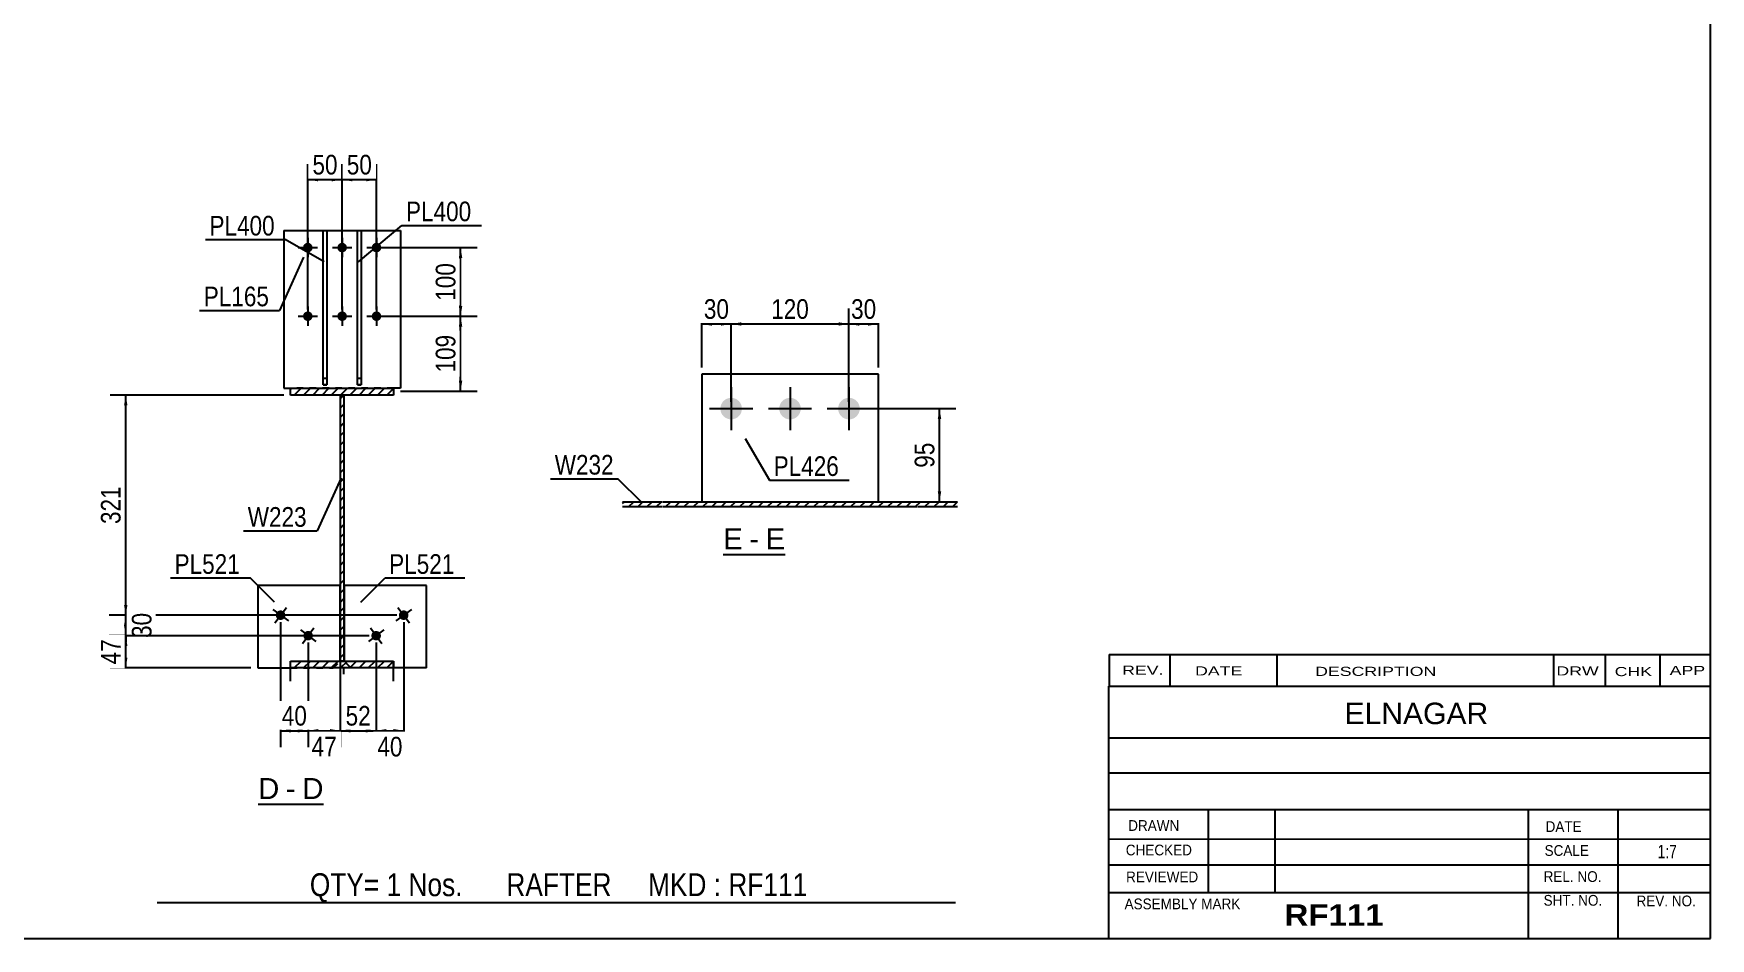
# Model space of a CAD drawing. Header units: millimetres. Extents: x -51 to 352, y -197 to 80.
# Drawn here: x 107.9 to 352, y -197.2 to -65.3 of the extents above; entities that cross this region are included whole.
import ezdxf

# ---------------------------------------------------------------- set-up
doc = ezdxf.new("R2010")
doc.units = ezdxf.units.MM
doc.linetypes.add('DXK_LINE_DOT1', pattern=[1.8814, 0.9407, -0.9407])
doc.styles.add('Arial', font='ARIAL.TTF', dxfattribs={"height": 0.2})
doc.styles.add('Arial Bold', font='ARIALBD.TTF', dxfattribs={"height": 0.2})
doc.styles.add('Arial Narrow', font='ARIALN.TTF', dxfattribs={"height": 0.2})

# ---------------------------------------------------------------- blocks, each defined once
blk = doc.blocks.new('Unknown-627306564-1201')
at = {"color": 5, "linetype": 'Continuous'}
for p, q in [((352, -197.17), (352, 79.83)), ((-48, -197.17), (352, -197.17))]:
    blk.add_line(p, q, dxfattribs=at)
blk = doc.blocks.new('Unknown-627306564-12 - 1220')
at = {"color": 7, "linetype": 'Continuous'}
blk.add_line((140.58, -177.6), (150.09, -177.6), dxfattribs=at)
at = {"color": 0, "linetype": 'Continuous'}
blk.add_wipeout([(143.66, -176.85), (143.66, -173.65), (140.58, -173.65), (140.58, -176.85)], dxfattribs=at)
blk.add_wipeout([(146.05, -176.85), (146.05, -173.65), (144.62, -173.65), (144.62, -176.85)], dxfattribs=at)
at = {"color": 96, "linetype": 'Continuous', "style": 'Arial'}
blk.add_text('D', height=3.06, dxfattribs=at).set_placement((140.58, -176.85))
at = {"color": 0, "linetype": 'Continuous'}
blk.add_wipeout([(150.09, -176.85), (150.09, -173.65), (147.01, -173.65), (147.01, -176.85)], dxfattribs=at)
at = {"color": 96, "linetype": 'Continuous', "style": 'Arial'}
for s, p in [('-', (144.62, -176.85)), ('D', (147.01, -176.85))]:
    blk.add_text(s, height=3.06, dxfattribs=at).set_placement(p)
blk = doc.blocks.new('Unknown-627306564-13 - 5523')
at = {"color": 7, "linetype": 'Continuous'}
blk.add_line((208.27, -141.2), (217.3, -141.2), dxfattribs=at)
at = {"color": 0, "linetype": 'Continuous'}
blk.add_wipeout([(211.11, -140.45), (211.11, -137.25), (208.27, -137.25), (208.27, -140.45)], dxfattribs=at)
blk.add_wipeout([(213.49, -140.45), (213.49, -137.25), (212.07, -137.25), (212.07, -140.45)], dxfattribs=at)
at = {"color": 96, "linetype": 'Continuous', "style": 'Arial'}
blk.add_text('E', height=3.06, dxfattribs=at).set_placement((208.27, -140.45))
at = {"color": 0, "linetype": 'Continuous'}
blk.add_wipeout([(217.3, -140.45), (217.3, -137.25), (214.45, -137.25), (214.45, -140.45)], dxfattribs=at)
at = {"color": 96, "linetype": 'Continuous', "style": 'Arial'}
for s, p in [('-', (212.07, -140.45)), ('E', (214.45, -140.45))]:
    blk.add_text(s, height=3.06, dxfattribs=at).set_placement(p)
blk = doc.blocks.new('Bolt-627306564-1293 - 1220')
at = {"linetype": 'Continuous'}
for points in [[(144.27, -149.5, -1), (143.43, -150.63, -1)], [(148.28, -152.49, -1), (147.45, -153.61, -1)]]:
    blk.add_hatch(color=3, dxfattribs=at).paths.add_polyline_path(points)
at = {"color": 3, "linetype": 'Continuous'}
for p, q in [((142.73, -149.23), (144.98, -150.9)), ((143.02, -151.19), (144.69, -148.94)), ((146.74, -152.21), (148.99, -153.88)), ((147.03, -154.17), (148.7, -151.92))]:
    blk.add_line(p, q, dxfattribs=at)
blk = doc.blocks.new('Part-627306564-1270 - 1220')
at = {"linetype": 'Continuous'}
h = blk.add_hatch(dxfattribs=at)
h.set_pattern_fill('', scale=0.3, style=0, pattern_type=0)
h.set_pattern_definition([(45, (160.3142, -117.0119), (-0.67352, 0.67352), [])])
h.paths.add_polyline_path([(160.31, -118.01), (160.31, -117.01), (145.31, -117.01), (145.31, -118.01)])
at = {"color": 2, "linetype": 'Continuous'}
for p, q in [((145.31, -117.01), (145.31, -117.01)), ((145.31, -118.01), (145.31, -117.01)), ((145.31, -117.01), (160.31, -117.01)), ((160.31, -117.01), (160.31, -117.01)), ((160.31, -117.01), (160.31, -118.01)), ((145.31, -118.01), (145.31, -118.01)), ((160.31, -118.01), (145.31, -118.01)), ((160.31, -118.01), (160.31, -118.01))]:
    blk.add_line(p, q, dxfattribs=at)
blk = doc.blocks.new('Part-627306564-1254 - 1220')
at = {"color": 2, "linetype": 'Continuous'}
for p, q in [((144.31, -94.01), (144.31, -117.01)), ((144.31, -94.01), (161.31, -94.01)), ((161.31, -94.01), (161.31, -117.01)), ((144.31, -117.01), (145.31, -117.01)), ((161.31, -117.01), (160.31, -117.01))]:
    blk.add_line(p, q, dxfattribs=at)
at = {"color": 7, "linetype": 'DXK_LINE_DOT1'}
blk.add_line((160.31, -117.01), (145.31, -117.01), dxfattribs=at)
blk = doc.blocks.new('Part-627306564-1266 - 1220')
at = {"linetype": 'Continuous'}
h = blk.add_hatch(dxfattribs=at)
h.set_pattern_fill('', scale=0.3, style=0, pattern_type=0)
h.set_pattern_definition([(45, (160.3142, -156.7458), (-0.67352, 0.67352), [])])
h.paths.add_polyline_path([(160.31, -157.75), (160.31, -156.75), (145.31, -156.75), (145.31, -157.75)])
at = {"color": 7, "linetype": 'DXK_LINE_DOT1'}
for p, q in [((145.31, -157.75), (145.31, -156.75)), ((160.31, -157.75), (160.31, -156.75))]:
    blk.add_line(p, q, dxfattribs=at)
at = {"color": 2, "linetype": 'Continuous'}
for p, q in [((145.31, -157.75), (145.31, -156.75)), ((145.31, -156.75), (160.31, -156.75)), ((145.31, -159.68), (145.31, -157.75)), ((160.31, -157.75), (145.31, -157.75)), ((160.31, -156.75), (160.31, -157.75)), ((160.31, -159.68), (160.31, -157.75))]:
    blk.add_line(p, q, dxfattribs=at)
blk = doc.blocks.new('Bolt-627306564-1302 - 1220')
at = {"linetype": 'Continuous'}
for points in [[(148.51, -96.51, -1), (147.11, -96.51, -1)], [(153.51, -96.51, -1), (152.11, -96.51, -1)], [(158.51, -96.51, -1), (157.11, -96.51, -1)], [(148.51, -106.51, -1), (147.11, -106.51, -1)], [(153.51, -106.51, -1), (152.11, -106.51, -1)], [(158.51, -106.51, -1), (157.11, -106.51, -1)]]:
    blk.add_hatch(color=3, dxfattribs=at).paths.add_polyline_path(points)
at = {"color": 3, "linetype": 'Continuous'}
for p, q in [((147.81, -95.11), (147.81, -97.91)), ((152.81, -95.11), (152.81, -97.91)), ((157.81, -95.11), (157.81, -97.91)), ((146.41, -96.51), (149.21, -96.51)), ((151.41, -96.51), (154.21, -96.51)), ((156.41, -96.51), (159.21, -96.51)), ((146.41, -106.51), (149.21, -106.51)), ((147.81, -105.11), (147.81, -107.91)), ((151.41, -106.51), (154.21, -106.51)), ((152.81, -105.11), (152.81, -107.91)), ((156.41, -106.51), (159.21, -106.51)), ((157.81, -105.11), (157.81, -107.91))]:
    blk.add_line(p, q, dxfattribs=at)
blk = doc.blocks.new('Bolt-627306564-1294 - 1220')
at = {"linetype": 'Continuous'}
for points in [[(162.19, -150.63, -1), (161.36, -149.5, -1)], [(158.18, -153.61, -1), (157.35, -152.49, -1)]]:
    blk.add_hatch(color=3, dxfattribs=at).paths.add_polyline_path(points)
at = {"color": 3, "linetype": 'Continuous'}
for p, q in [((162.9, -149.23), (160.65, -150.9)), ((160.94, -148.94), (162.61, -151.19)), ((158.89, -152.21), (156.64, -153.88)), ((156.93, -151.92), (158.6, -154.17))]:
    blk.add_line(p, q, dxfattribs=at)
blk = doc.blocks.new('Part-627306564-1269 - 1220')
at = {"linetype": 'Continuous'}
h = blk.add_hatch(dxfattribs=at)
h.set_pattern_fill('', scale=0.3, style=0, pattern_type=0)
h.set_pattern_definition([(45, (153.0642, -118.0118), (-0.67352, 0.67352), [])])
h.paths.add_polyline_path([(153.06, -156.75), (153.06, -118.01), (152.56, -118.01), (152.56, -156.75)])
at = {"color": 2, "linetype": 'Continuous'}
for p, q in [((152.56, -156.75), (152.56, -118.01)), ((152.56, -118.01), (153.06, -118.01)), ((153.06, -118.01), (153.06, -156.75)), ((153.06, -156.75), (152.56, -156.75))]:
    blk.add_line(p, q, dxfattribs=at)
at = {"color": 7, "linetype": 'DXK_LINE_DOT1'}
for p, q in [((152.56, -158.68), (152.56, -156.75)), ((153.06, -158.68), (153.06, -156.75))]:
    blk.add_line(p, q, dxfattribs=at)
blk = doc.blocks.new('Part-627306564-1324 - 1220')
at = {"color": 2, "linetype": 'Continuous'}
for p, q in [((150.06, -116.51), (150.06, -94.01)), ((150.06, -94.01), (150.56, -94.01)), ((150.56, -94.01), (150.56, -116.51)), ((150.06, -116.51), (150.56, -116.51))]:
    blk.add_line(p, q, dxfattribs=at)
at = {"color": 7, "linetype": 'DXK_LINE_DOT1'}
for p, q in [((150.06, -115.51), (150.56, -115.51)), ((150.56, -116.51), (150.06, -116.51))]:
    blk.add_line(p, q, dxfattribs=at)
blk = doc.blocks.new('Part-627306564-1329 - 1220')
at = {"color": 2, "linetype": 'Continuous'}
for p, q in [((152.53, -145.75), (140.53, -145.75)), ((140.53, -145.75), (140.53, -157.75)), ((152.53, -156.75), (152.53, -145.75)), ((140.53, -157.75), (145.31, -157.75))]:
    blk.add_line(p, q, dxfattribs=at)
at = {"color": 7, "linetype": 'DXK_LINE_DOT1'}
for p, q in [((145.31, -157.75), (151.53, -157.75)), ((151.53, -157.75), (152.53, -156.75)), ((152.53, -156.75), (152.53, -156.75))]:
    blk.add_line(p, q, dxfattribs=at)
blk = doc.blocks.new('Part-627306564-1330 - 1220')
at = {"color": 2, "linetype": 'Continuous'}
for p, q in [((165.09, -145.75), (153.09, -145.75)), ((153.09, -145.75), (153.09, -156.75)), ((165.09, -157.75), (165.09, -145.75)), ((165.09, -157.75), (160.31, -157.75))]:
    blk.add_line(p, q, dxfattribs=at)
at = {"color": 7, "linetype": 'DXK_LINE_DOT1'}
for p, q in [((154.09, -157.75), (153.09, -156.75)), ((153.09, -156.75), (153.09, -156.75)), ((160.31, -157.75), (154.09, -157.75))]:
    blk.add_line(p, q, dxfattribs=at)
blk = doc.blocks.new('Part-627306564-1331 - 1220')
at = {"color": 2, "linetype": 'Continuous'}
for p, q in [((155.06, -116.51), (155.06, -94.01)), ((155.06, -94.01), (155.56, -94.01)), ((155.56, -94.01), (155.56, -116.51)), ((155.06, -116.51), (155.56, -116.51))]:
    blk.add_line(p, q, dxfattribs=at)
at = {"color": 7, "linetype": 'DXK_LINE_DOT1'}
for p, q in [((155.06, -115.51), (155.56, -115.51)), ((155.56, -116.51), (155.06, -116.51))]:
    blk.add_line(p, q, dxfattribs=at)
blk = doc.blocks.new('Bolt-627306564-5594 - 5523')
at = {"linetype": 'Continuous'}
for points in [[(211.01, -119.97, -1), (207.87, -119.97, -1)], [(219.58, -119.97, -1), (216.44, -119.97, -1)], [(228.16, -119.97, -1), (225.01, -119.97, -1)]]:
    blk.add_hatch(color=3, dxfattribs=at).paths.add_polyline_path(points)
at = {"color": 3, "linetype": 'Continuous'}
for p, q in [((209.44, -116.83), (209.44, -123.11)), ((218.01, -116.83), (218.01, -123.11)), ((226.58, -116.83), (226.58, -123.11)), ((206.3, -119.97), (212.58, -119.97)), ((214.87, -119.97), (221.16, -119.97)), ((223.44, -119.97), (229.73, -119.97))]:
    blk.add_line(p, q, dxfattribs=at)
blk = doc.blocks.new('Part-627306564-5586 - 5523')
at = {"linetype": 'Continuous'}
h = blk.add_hatch(dxfattribs=at)
h.set_pattern_fill('', scale=0.3, style=0, pattern_type=0)
h.set_pattern_definition([(45, (242.3988, -133.5398), (-0.67352, 0.67352), [])])
h.paths.add_polyline_path([(242.4, -134.25), (242.4, -133.54), (193.63, -133.54), (193.63, -134.25)])
at = {"color": 2, "linetype": 'Continuous'}
for p, q in [((193.63, -133.54), (199.34, -133.54)), ((193.63, -134.25), (199.34, -134.25)), ((199.44, -133.54), (236.58, -133.54)), ((199.44, -134.25), (236.58, -134.25)), ((236.68, -133.54), (242.4, -133.54)), ((236.68, -134.25), (242.4, -134.25))]:
    blk.add_line(p, q, dxfattribs=at)
blk = doc.blocks.new('Part-627306564-5541 - 5523')
at = {"color": 2, "linetype": 'Continuous'}
for p, q in [((230.87, -114.97), (205.16, -114.97)), ((205.16, -114.97), (205.16, -133.54)), ((230.87, -133.54), (230.87, -114.97))]:
    blk.add_line(p, q, dxfattribs=at)
at = {"color": 7, "linetype": 'DXK_LINE_DOT1'}
blk.add_line((205.16, -133.54), (230.87, -133.54), dxfattribs=at)
blk = doc.blocks.new('StraightDimension-627306564-6904 - 1220')
at = {"linetype": 'Continuous'}
for points in [[(154.03, -167.15), (152.53, -166.9), (154.03, -166.65)], [(156.26, -166.65), (157.76, -166.9), (156.26, -167.15)]]:
    blk.add_hatch(color=7, dxfattribs=at).paths.add_polyline_path(points)
at = {"color": 7, "linetype": 'Continuous'}
for p, q in [((152.53, -154.05), (152.53, -169.3)), ((157.76, -154.05), (157.76, -169.3)), ((152.53, -166.9), (157.76, -166.9))]:
    blk.add_line(p, q, dxfattribs=at)
at = {"color": 0}
blk.add_wipeout([(157.58, -166.75), (157.58, -162.55), (152.72, -162.55), (152.72, -166.75)], dxfattribs=at)
at = {"color": 3, "style": 'Arial Narrow'}
blk.add_text('52', height=2.863, dxfattribs=at).set_placement((153.32, -166.15))
blk = doc.blocks.new('StraightDimension-627306564-6992 - 1220')
at = {"linetype": 'Continuous'}
for points in [[(149.31, -86.86), (147.81, -86.61), (149.31, -86.36)], [(151.31, -86.36), (152.81, -86.61), (151.31, -86.86)]]:
    blk.add_hatch(color=7, dxfattribs=at).paths.add_polyline_path(points)
at = {"color": 7, "linetype": 'Continuous'}
for p, q in [((147.81, -105.51), (147.81, -84.36)), ((152.81, -105.51), (152.81, -84.36)), ((147.81, -86.61), (152.81, -86.61))]:
    blk.add_line(p, q, dxfattribs=at)
at = {"color": 0}
blk.add_wipeout([(152.74, -86.46), (152.74, -82.26), (147.89, -82.26), (147.89, -86.46)], dxfattribs=at)
at = {"color": 3, "style": 'Arial Narrow'}
blk.add_text('50', height=2.863, dxfattribs=at).set_placement((148.49, -85.86))
blk = doc.blocks.new('StraightDimension-627306564-6905 - 1220')
at = {"linetype": 'Continuous'}
for points in [[(149.36, -167.15), (147.86, -166.9), (149.36, -166.65)], [(151.03, -166.65), (152.53, -166.9), (151.03, -167.15)]]:
    blk.add_hatch(color=7, dxfattribs=at).paths.add_polyline_path(points)
at = {"color": 7, "linetype": 'Continuous'}
for p, q in [((147.86, -154.05), (147.86, -169.15)), ((152.53, -154.05), (152.53, -169.15)), ((147.86, -166.9), (152.53, -166.9))]:
    blk.add_line(p, q, dxfattribs=at)
at = {"color": 0}
blk.add_wipeout([(152.63, -171.25), (152.63, -167.05), (147.77, -167.05), (147.77, -171.25)], dxfattribs=at)
at = {"color": 3, "style": 'Arial Narrow'}
blk.add_text('47', height=2.863, dxfattribs=at).set_placement((148.37, -170.65))
blk = doc.blocks.new('StraightDimension-627306564-6956 - 1220')
at = {"linetype": 'Continuous'}
for points in [[(121.06, -119.51), (121.31, -118.01), (121.56, -119.51)], [(121.56, -148.56), (121.31, -150.06), (121.06, -148.56)]]:
    blk.add_hatch(color=7, dxfattribs=at).paths.add_polyline_path(points)
at = {"color": 7, "linetype": 'Continuous'}
for p, q in [((144.31, -118.01), (119.06, -118.01)), ((121.31, -150.06), (121.31, -118.01)), ((160.78, -150.06), (119.06, -150.06))]:
    blk.add_line(p, q, dxfattribs=at)
at = {"color": 0}
blk.add_wipeout([(121.16, -130.7), (116.96, -130.7), (116.96, -137.38), (121.16, -137.38)], dxfattribs=at)
at = {"color": 3, "style": 'Arial Narrow'}
blk.add_text('321', height=2.863, rotation=90.0002, dxfattribs=at).set_placement((120.56, -136.78))
blk = doc.blocks.new('StraightDimension-627306564-6906 - 1220')
at = {"linetype": 'Continuous'}
for points in [[(145.35, -167.15), (143.85, -166.9), (145.35, -166.65)], [(146.36, -166.65), (147.86, -166.9), (146.36, -167.15)]]:
    blk.add_hatch(color=7, dxfattribs=at).paths.add_polyline_path(points)
at = {"color": 7, "linetype": 'Continuous'}
for p, q in [((143.85, -151.06), (143.85, -169.3)), ((147.86, -154.05), (147.86, -169.3)), ((143.85, -166.9), (147.86, -166.9))]:
    blk.add_line(p, q, dxfattribs=at)
at = {"color": 0}
blk.add_wipeout([(148.29, -166.75), (148.29, -162.55), (143.43, -162.55), (143.43, -166.75)], dxfattribs=at)
at = {"color": 3, "style": 'Arial Narrow'}
blk.add_text('40', height=2.863, dxfattribs=at).set_placement((144.03, -166.15))
blk = doc.blocks.new('StraightDimension-627306564-1427 - 1220')
at = {"linetype": 'Continuous'}
for points in [[(169.8, -98.01), (170.05, -96.51), (170.3, -98.01)], [(170.3, -105.01), (170.05, -106.51), (169.8, -105.01)]]:
    blk.add_hatch(color=7, dxfattribs=at).paths.add_polyline_path(points)
at = {"color": 7, "linetype": 'Continuous'}
for p, q in [((158.81, -96.51), (172.45, -96.51)), ((170.05, -106.51), (170.05, -96.51)), ((158.81, -106.51), (172.45, -106.51))]:
    blk.add_line(p, q, dxfattribs=at)
at = {"color": 0}
blk.add_wipeout([(169.9, -98.17), (165.7, -98.17), (165.7, -104.85), (169.9, -104.85)], dxfattribs=at)
at = {"color": 3, "style": 'Arial Narrow'}
blk.add_text('100', height=2.863, rotation=90.0002, dxfattribs=at).set_placement((169.3, -104.25))
blk = doc.blocks.new('StraightDimension-627306564-1428 - 1220')
at = {"linetype": 'Continuous'}
for points in [[(169.8, -108.01), (170.05, -106.51), (170.3, -108.01)], [(170.3, -115.91), (170.05, -117.41), (169.8, -115.91)]]:
    blk.add_hatch(color=7, dxfattribs=at).paths.add_polyline_path(points)
at = {"color": 7, "linetype": 'Continuous'}
for p, q in [((158.81, -106.51), (172.45, -106.51)), ((170.05, -117.41), (170.05, -106.51)), ((161.31, -117.41), (172.45, -117.41))]:
    blk.add_line(p, q, dxfattribs=at)
at = {"color": 0}
blk.add_wipeout([(169.9, -108.62), (165.7, -108.62), (165.7, -115.3), (169.9, -115.3)], dxfattribs=at)
at = {"color": 3, "style": 'Arial Narrow'}
blk.add_text('109', height=2.863, rotation=90.0002, dxfattribs=at).set_placement((169.3, -114.7))
blk = doc.blocks.new('StraightDimension-627306564-6903 - 1220')
at = {"linetype": 'Continuous'}
for points in [[(159.26, -167.15), (157.76, -166.9), (159.26, -166.65)], [(160.28, -166.65), (161.78, -166.9), (160.28, -167.15)]]:
    blk.add_hatch(color=7, dxfattribs=at).paths.add_polyline_path(points)
at = {"color": 7, "linetype": 'Continuous'}
for p, q in [((161.78, -151.06), (161.78, -169.15)), ((157.76, -154.05), (157.76, -169.15)), ((157.76, -166.9), (161.78, -166.9))]:
    blk.add_line(p, q, dxfattribs=at)
at = {"color": 0}
blk.add_wipeout([(162.2, -171.25), (162.2, -167.05), (157.34, -167.05), (157.34, -171.25)], dxfattribs=at)
at = {"color": 3, "style": 'Arial Narrow'}
blk.add_text('40', height=2.863, dxfattribs=at).set_placement((157.94, -170.65))
blk = doc.blocks.new('StraightDimension-627306564-6957 - 1220')
at = {"linetype": 'Continuous'}
for points in [[(121.06, -151.56), (121.31, -150.06), (121.56, -151.56)], [(121.56, -151.55), (121.31, -153.05), (121.06, -151.55)]]:
    blk.add_hatch(color=7, dxfattribs=at).paths.add_polyline_path(points)
at = {"color": 7, "linetype": 'Continuous'}
for p, q in [((160.78, -150.06), (118.91, -150.06)), ((121.31, -153.05), (121.31, -150.06)), ((156.76, -153.05), (118.91, -153.05))]:
    blk.add_line(p, q, dxfattribs=at)
at = {"color": 0}
blk.add_wipeout([(125.66, -149.13), (121.46, -149.13), (121.46, -153.98), (125.66, -153.98)], dxfattribs=at)
at = {"color": 3, "style": 'Arial Narrow'}
blk.add_text('30', height=2.863, rotation=90.0002, dxfattribs=at).set_placement((125.06, -153.38))
blk = doc.blocks.new('StraightDimension-627306564-6958 - 1220')
at = {"linetype": 'Continuous'}
for points in [[(121.06, -154.55), (121.31, -153.05), (121.56, -154.55)], [(121.56, -156.25), (121.31, -157.75), (121.06, -156.25)]]:
    blk.add_hatch(color=7, dxfattribs=at).paths.add_polyline_path(points)
at = {"color": 7, "linetype": 'Continuous'}
for p, q in [((156.76, -153.05), (119.06, -153.05)), ((121.31, -157.75), (121.31, -153.05)), ((139.53, -157.75), (119.06, -157.75))]:
    blk.add_line(p, q, dxfattribs=at)
at = {"color": 0}
blk.add_wipeout([(121.16, -152.97), (116.96, -152.97), (116.96, -157.83), (121.16, -157.83)], dxfattribs=at)
at = {"color": 3, "style": 'Arial Narrow'}
blk.add_text('47', height=2.863, rotation=90.0002, dxfattribs=at).set_placement((120.56, -157.23))
blk = doc.blocks.new('StraightDimension-627306564-6991 - 1220')
at = {"linetype": 'Continuous'}
for points in [[(154.31, -86.86), (152.81, -86.61), (154.31, -86.36)], [(156.31, -86.36), (157.81, -86.61), (156.31, -86.86)]]:
    blk.add_hatch(color=7, dxfattribs=at).paths.add_polyline_path(points)
at = {"color": 7, "linetype": 'Continuous'}
for p, q in [((152.81, -105.51), (152.81, -84.36)), ((157.81, -105.51), (157.81, -84.36)), ((152.81, -86.61), (157.81, -86.61))]:
    blk.add_line(p, q, dxfattribs=at)
at = {"color": 0}
blk.add_wipeout([(157.74, -86.46), (157.74, -82.26), (152.89, -82.26), (152.89, -86.46)], dxfattribs=at)
at = {"color": 3, "style": 'Arial Narrow'}
blk.add_text('50', height=2.863, dxfattribs=at).set_placement((153.49, -85.86))
blk = doc.blocks.new('StraightDimension-627306564-5664 - 5523')
at = {"linetype": 'Continuous'}
for points in [[(239.52, -121.47), (239.77, -119.97), (240.02, -121.47)], [(240.02, -132.04), (239.77, -133.54), (239.52, -132.04)]]:
    blk.add_hatch(color=7, dxfattribs=at).paths.add_polyline_path(points)
at = {"color": 7, "linetype": 'Continuous'}
for p, q in [((227.58, -119.97), (242.17, -119.97)), ((239.77, -133.54), (239.77, -119.97)), ((227.58, -133.54), (242.17, -133.54))]:
    blk.add_line(p, q, dxfattribs=at)
at = {"color": 0}
blk.add_wipeout([(239.62, -124.33), (235.42, -124.33), (235.42, -129.18), (239.62, -129.18)], dxfattribs=at)
at = {"color": 3, "style": 'Arial Narrow'}
blk.add_text('95', height=2.863, rotation=90.0002, dxfattribs=at).set_placement((239.02, -128.58))
blk = doc.blocks.new('StraightDimension-627306564-6872 - 5523')
at = {"linetype": 'Continuous'}
for points in [[(228.08, -107.89), (226.58, -107.64), (228.08, -107.39)], [(229.37, -107.39), (230.87, -107.64), (229.37, -107.89)]]:
    blk.add_hatch(color=7, dxfattribs=at).paths.add_polyline_path(points)
at = {"color": 7, "linetype": 'Continuous'}
for p, q in [((226.58, -118.97), (226.58, -105.39)), ((230.87, -113.97), (230.87, -105.39)), ((226.58, -107.64), (230.87, -107.64))]:
    blk.add_line(p, q, dxfattribs=at)
at = {"color": 0}
blk.add_wipeout([(231.16, -107.49), (231.16, -103.29), (226.3, -103.29), (226.3, -107.49)], dxfattribs=at)
at = {"color": 3, "style": 'Arial Narrow'}
blk.add_text('30', height=2.863, dxfattribs=at).set_placement((226.9, -106.89))
blk = doc.blocks.new('StraightDimension-627306564-6873 - 5523')
at = {"linetype": 'Continuous'}
for points in [[(210.94, -107.89), (209.44, -107.64), (210.94, -107.39)], [(225.08, -107.39), (226.58, -107.64), (225.08, -107.89)]]:
    blk.add_hatch(color=7, dxfattribs=at).paths.add_polyline_path(points)
at = {"color": 7, "linetype": 'Continuous'}
for p, q in [((209.44, -118.97), (209.44, -105.39)), ((226.58, -118.97), (226.58, -105.39)), ((209.44, -107.64), (226.58, -107.64))]:
    blk.add_line(p, q, dxfattribs=at)
at = {"color": 0}
blk.add_wipeout([(221.36, -107.49), (221.36, -103.29), (214.67, -103.29), (214.67, -107.49)], dxfattribs=at)
at = {"color": 3, "style": 'Arial Narrow'}
blk.add_text('120', height=2.863, dxfattribs=at).set_placement((215.27, -106.89))
blk = doc.blocks.new('StraightDimension-627306564-6874 - 5523')
at = {"linetype": 'Continuous'}
for points in [[(206.66, -107.89), (205.16, -107.64), (206.66, -107.39)], [(207.94, -107.39), (209.44, -107.64), (207.94, -107.89)]]:
    blk.add_hatch(color=7, dxfattribs=at).paths.add_polyline_path(points)
at = {"color": 7, "linetype": 'Continuous'}
for p, q in [((205.16, -113.97), (205.16, -105.39)), ((209.44, -118.97), (209.44, -105.39)), ((205.16, -107.64), (209.44, -107.64))]:
    blk.add_line(p, q, dxfattribs=at)
at = {"color": 0}
blk.add_wipeout([(209.73, -107.49), (209.73, -103.29), (204.87, -103.29), (204.87, -107.49)], dxfattribs=at)
at = {"color": 3, "style": 'Arial Narrow'}
blk.add_text('30', height=2.863, dxfattribs=at).set_placement((205.47, -106.89))
blk = doc.blocks.new('CBS_CALLOFF-627306564-8210')
at = {"color": 7, "linetype": 'Continuous'}
blk.add_line((125.88, -191.9), (242.11, -191.92), dxfattribs=at)
at = {"color": 3, "linetype": 'Continuous', "style": 'Arial Narrow'}
blk.add_text('QTY= 1 Nos.      RAFTER     MKD : RF111', height=3.3405, dxfattribs=at).set_placement((148.11, -191))
blk = doc.blocks.new('CBS_NAME_BLOG-627306564-8211')
at = {"color": 7, "linetype": 'Continuous'}
for p, q in [((264.41, -160.41), (351.93, -160.41)), ((264.41, -197.12), (264.41, -160.42)), ((264.41, -167.95), (351.93, -167.95)), ((264.48, -173.01), (352, -173.01)), ((264.41, -178.38), (351.93, -178.38)), ((278.93, -190.48), (278.93, -178.38)), ((288.62, -190.46), (288.62, -178.39)), ((325.53, -197.12), (325.53, -178.39)), ((338.58, -197.12), (338.58, -178.38)), ((264.41, -182.68), (352, -182.66)), ((264.41, -186.42), (351.93, -186.42)), ((264.41, -190.47), (351.93, -190.47)), ((264.41, -197.17), (352, -197.17))]:
    blk.add_line(p, q, dxfattribs=at)
at = {"color": 3, "linetype": 'Continuous', "style": 'Arial'}
blk.add_text('ELNAGAR', height=3.133, dxfattribs=at).set_placement((298.73, -165.94))
at = {"color": 3, "linetype": 'Continuous'}
for s, height, style, width, p in [('DRAWN', 1.566, 'Arial', 0.9, (267.24, -181.49)), ('DATE', 1.566, 'Arial', 0.9, (328, -181.65)), ('CHECKED', 1.566, 'Arial', 0.9, (266.89, -185.06)), ('SCALE', 1.566, 'Arial', 0.9, (327.85, -185.13)), ('1:7', 1.957, 'Arial Narrow', 0.9, (344.3, -185.48)), ('REVIEWED', 1.566, 'Arial', 0.9, (266.93, -188.98)), ('REL. NO.', 1.566, 'Arial', 0.9, (327.71, -188.93)), ('ASSEMBLY MARK', 1.5663, 'Arial', 0.9, (266.71, -192.91)), ('RF111', 3.131, 'Arial Bold', 1.1, (289.99, -195.31)), ('SHT. NO.', 1.566, 'Arial', 0.9, (327.71, -192.39)), ('REV. NO.', 1.566, 'Arial', 0.9, (341.23, -192.48))]:
    blk.add_text(s, height=height, dxfattribs=dict(at, style=style, width=width)).set_placement(p)
blk = doc.blocks.new('CBS_REVISION-627306564-8212')
at = {"color": 7, "linetype": 'Continuous'}
for p, q in [((264.49, -155.78), (264.49, -160.41)), ((264.49, -155.79), (351.99, -155.79)), ((273.29, -155.78), (273.29, -160.41)), ((288.88, -155.78), (288.88, -160.35)), ((329.14, -155.78), (329.14, -160.41)), ((336.68, -155.78), (336.68, -160.41)), ((344.63, -155.79), (344.63, -160.41)), ((264.49, -160.41), (351.99, -160.41))]:
    blk.add_line(p, q, dxfattribs=at)
at = {"color": 7, "style": 'Arial Narrow', "width": 1.7}
for s, height, p in [('REV.', 1.326, (266.35, -158.74)), ('DATE', 1.326, (276.97, -158.85)), ('DESCRIPTION', 1.3257, (294.45, -158.91)), ('DRW', 1.326, (329.57, -158.85)), ('CHK', 1.326, (338.05, -158.94)), ('APP', 1.326, (346.06, -158.78))]:
    blk.add_text(s, height=height, dxfattribs=at).set_placement(p)
blk = doc.blocks.new('Mark-627306564-6907 - 1220')
at = {"color": 7, "linetype": 'Continuous'}
blk.add_line((152.69, -130.04), (149.16, -137.78), dxfattribs=at)
at = {"color": 0}
blk.add_wipeout([(147.66, -137.18), (147.66, -134.18), (139.07, -134.18), (139.07, -137.18)], dxfattribs=at)
blk.add_wipeout([(147.66, -137.18), (147.66, -134.18), (139.07, -134.18), (139.07, -137.18)], dxfattribs=at)
at = {"color": 7, "linetype": 'Continuous'}
blk.add_line((138.47, -137.78), (149.16, -137.78), dxfattribs=at)
at = {"color": 3, "style": 'Arial Narrow'}
blk.add_text('W223', height=2.863, dxfattribs=at).set_placement((139.07, -137.18))
blk = doc.blocks.new('Mark-627306564-6910 - 1220')
at = {"color": 7, "linetype": 'Continuous'}
blk.add_line((142.96, -148.18), (139.43, -144.64), dxfattribs=at)
at = {"color": 0}
blk.add_wipeout([(137.93, -144.04), (137.93, -141.04), (128.42, -141.04), (128.42, -144.04)], dxfattribs=at)
blk.add_wipeout([(137.93, -144.04), (137.93, -141.04), (128.42, -141.04), (128.42, -144.04)], dxfattribs=at)
at = {"color": 7, "linetype": 'Continuous'}
blk.add_line((127.82, -144.64), (139.43, -144.64), dxfattribs=at)
at = {"color": 3, "style": 'Arial Narrow'}
blk.add_text('PL521', height=2.863, dxfattribs=at).set_placement((128.42, -144.04))
blk = doc.blocks.new('Mark-627306564-6913 - 1220')
at = {"color": 0}
blk.add_wipeout([(169.16, -144.04), (169.16, -141.04), (159.66, -141.04), (159.66, -144.04)], dxfattribs=at)
blk.add_wipeout([(169.16, -144.04), (169.16, -141.04), (159.66, -141.04), (159.66, -144.04)], dxfattribs=at)
at = {"color": 7, "linetype": 'Continuous'}
for p, q in [((155.52, -148.18), (159.06, -144.64)), ((159.06, -144.64), (170.66, -144.64))]:
    blk.add_line(p, q, dxfattribs=at)
at = {"color": 3, "style": 'Arial Narrow'}
blk.add_text('PL521', height=2.863, dxfattribs=at).set_placement((159.66, -144.04))
blk = doc.blocks.new('Mark-627306564-6979 - 1220')
at = {"color": 7, "linetype": 'Continuous'}
blk.add_line((147.21, -97.92), (143.68, -105.66), dxfattribs=at)
at = {"color": 0}
blk.add_wipeout([(142.18, -105.06), (142.18, -102.06), (132.67, -102.06), (132.67, -105.06)], dxfattribs=at)
blk.add_wipeout([(142.18, -105.06), (142.18, -102.06), (132.67, -102.06), (132.67, -105.06)], dxfattribs=at)
at = {"color": 7, "linetype": 'Continuous'}
blk.add_line((132.07, -105.66), (143.68, -105.66), dxfattribs=at)
at = {"color": 3, "style": 'Arial Narrow'}
blk.add_text('PL165', height=2.863, dxfattribs=at).set_placement((132.67, -105.06))
blk = doc.blocks.new('Mark-627306564-6995 - 1220')
at = {"color": 7, "linetype": 'Continuous'}
blk.add_line((150.19, -98.57), (144.5, -95.35), dxfattribs=at)
at = {"color": 0}
blk.add_wipeout([(143, -94.75), (143, -91.75), (133.5, -91.75), (133.5, -94.75)], dxfattribs=at)
blk.add_wipeout([(143, -94.75), (143, -91.75), (133.5, -91.75), (133.5, -94.75)], dxfattribs=at)
at = {"color": 7, "linetype": 'Continuous'}
blk.add_line((132.9, -95.35), (144.5, -95.35), dxfattribs=at)
at = {"color": 3, "style": 'Arial Narrow'}
blk.add_text('PL400', height=2.863, dxfattribs=at).set_placement((133.5, -94.75))
blk = doc.blocks.new('Mark-627306564-6998 - 1220')
at = {"color": 0}
blk.add_wipeout([(171.61, -92.67), (171.61, -89.67), (162.11, -89.67), (162.11, -92.67)], dxfattribs=at)
blk.add_wipeout([(171.61, -92.67), (171.61, -89.67), (162.11, -89.67), (162.11, -92.67)], dxfattribs=at)
at = {"color": 7, "linetype": 'Continuous'}
for p, q in [((155.19, -98.57), (161.51, -93.27)), ((161.51, -93.27), (173.11, -93.27))]:
    blk.add_line(p, q, dxfattribs=at)
at = {"color": 3, "style": 'Arial Narrow'}
blk.add_text('PL400', height=2.863, dxfattribs=at).set_placement((162.11, -92.67))
blk = doc.blocks.new('Mark-627306564-6860 - 5523')
at = {"color": 0}
blk.add_wipeout([(225.13, -129.78), (225.13, -126.78), (215.63, -126.78), (215.63, -129.78)], dxfattribs=at)
blk.add_wipeout([(225.13, -129.78), (225.13, -126.78), (215.63, -126.78), (215.63, -129.78)], dxfattribs=at)
at = {"color": 7, "linetype": 'Continuous'}
for p, q in [((211.49, -124.3), (215.03, -130.38)), ((215.03, -130.38), (226.63, -130.38))]:
    blk.add_line(p, q, dxfattribs=at)
at = {"color": 3, "style": 'Arial Narrow'}
blk.add_text('PL426', height=2.863, dxfattribs=at).set_placement((215.63, -129.78))
blk = doc.blocks.new('Mark-627306564-6863 - 5523')
at = {"color": 0}
blk.add_wipeout([(192.35, -129.58), (192.35, -126.58), (183.76, -126.58), (183.76, -129.58)], dxfattribs=at)
blk.add_wipeout([(192.35, -129.58), (192.35, -126.58), (183.76, -126.58), (183.76, -129.58)], dxfattribs=at)
at = {"color": 7, "linetype": 'Continuous'}
for p in [(183.16, -130.18), (196.48, -133.72)]:
    blk.add_line(p, (192.95, -130.18), dxfattribs=at)
at = {"color": 3, "style": 'Arial Narrow'}
blk.add_text('W232', height=2.863, dxfattribs=at).set_placement((183.76, -129.58))

msp = doc.modelspace()

# ---------------------------------------------------------------- block references
for name in ['Unknown-627306564-1201', 'Part-627306564-1254 - 1220', 'Bolt-627306564-1302 - 1220', 'Part-627306564-1324 - 1220', 'Part-627306564-1331 - 1220', 'Part-627306564-1270 - 1220', 'Part-627306564-5541 - 5523', 'Bolt-627306564-5594 - 5523', 'Part-627306564-1269 - 1220', 'Part-627306564-5586 - 5523', 'Part-627306564-1329 - 1220', 'Part-627306564-1330 - 1220', 'Bolt-627306564-1293 - 1220', 'Bolt-627306564-1294 - 1220', 'CBS_REVISION-627306564-8212', 'Part-627306564-1266 - 1220', 'CBS_NAME_BLOG-627306564-8211', 'CBS_CALLOFF-627306564-8210']:
    msp.add_blockref(name, (0, 0))

# ---------------------------------------------------------------- next in the draw order: block references
for name in ['StraightDimension-627306564-6992 - 1220', 'StraightDimension-627306564-1427 - 1220', 'StraightDimension-627306564-6956 - 1220', 'StraightDimension-627306564-5664 - 5523', 'Mark-627306564-6863 - 5523', 'Unknown-627306564-13 - 5523', 'StraightDimension-627306564-6904 - 1220', 'Unknown-627306564-12 - 1220']:
    msp.add_blockref(name, (0, 0))

# ---------------------------------------------------------------- next in the draw order: block references
for name in ['Mark-627306564-6979 - 1220', 'StraightDimension-627306564-6872 - 5523', 'StraightDimension-627306564-1428 - 1220', 'Mark-627306564-6860 - 5523', 'Mark-627306564-6907 - 1220', 'StraightDimension-627306564-6903 - 1220', 'StraightDimension-627306564-6905 - 1220']:
    msp.add_blockref(name, (0, 0))

# ---------------------------------------------------------------- next in the draw order: block references
for name in ['StraightDimension-627306564-6991 - 1220', 'Mark-627306564-6995 - 1220', 'StraightDimension-627306564-6873 - 5523', 'StraightDimension-627306564-6906 - 1220']:
    msp.add_blockref(name, (0, 0))

# ---------------------------------------------------------------- next in the draw order: block references
for name in ['Mark-627306564-6998 - 1220', 'StraightDimension-627306564-6874 - 5523', 'StraightDimension-627306564-6957 - 1220']:
    msp.add_blockref(name, (0, 0))

# ---------------------------------------------------------------- next in the draw order: block references
for name in ['Mark-627306564-6910 - 1220', 'Mark-627306564-6913 - 1220', 'StraightDimension-627306564-6958 - 1220']:
    msp.add_blockref(name, (0, 0))

doc.saveas('drawing.dxf')
